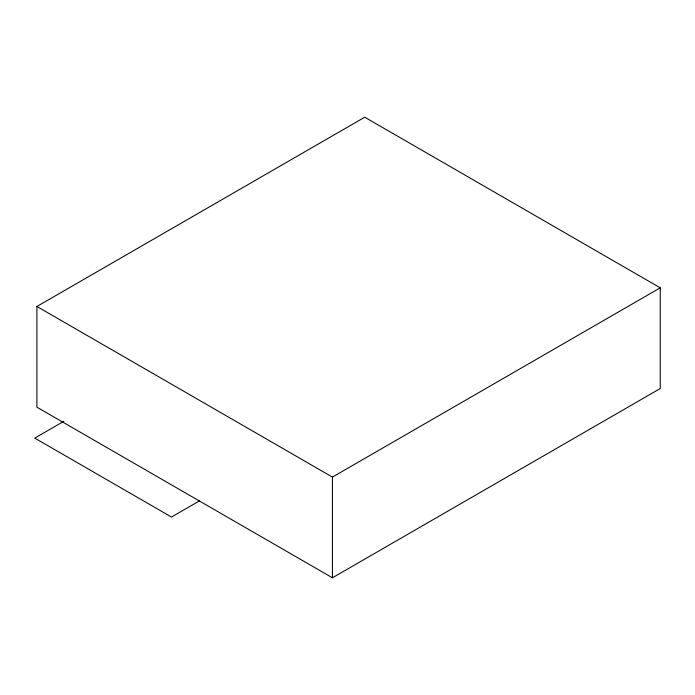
<?xml version="1.0" encoding="UTF-8"?>
<svg xmlns="http://www.w3.org/2000/svg" width="695" height="695" viewBox="0 0 695 695"><rect width="100%" height="100%" fill="white"/><g stroke="black" fill="none" stroke-linecap="round" stroke-linejoin="round"><path stroke-width="1.04" d="M36.904 306.478L364.727 117.212L660.25 287.826L660.25 388.522L332.427 577.788L36.904 407.174L36.904 306.478L332.427 477.091L660.25 287.826M63.784 421.335L34.75 438.093L171.474 517.037L199.569 500.817M332.427 477.091L332.427 577.788"/></g></svg>
